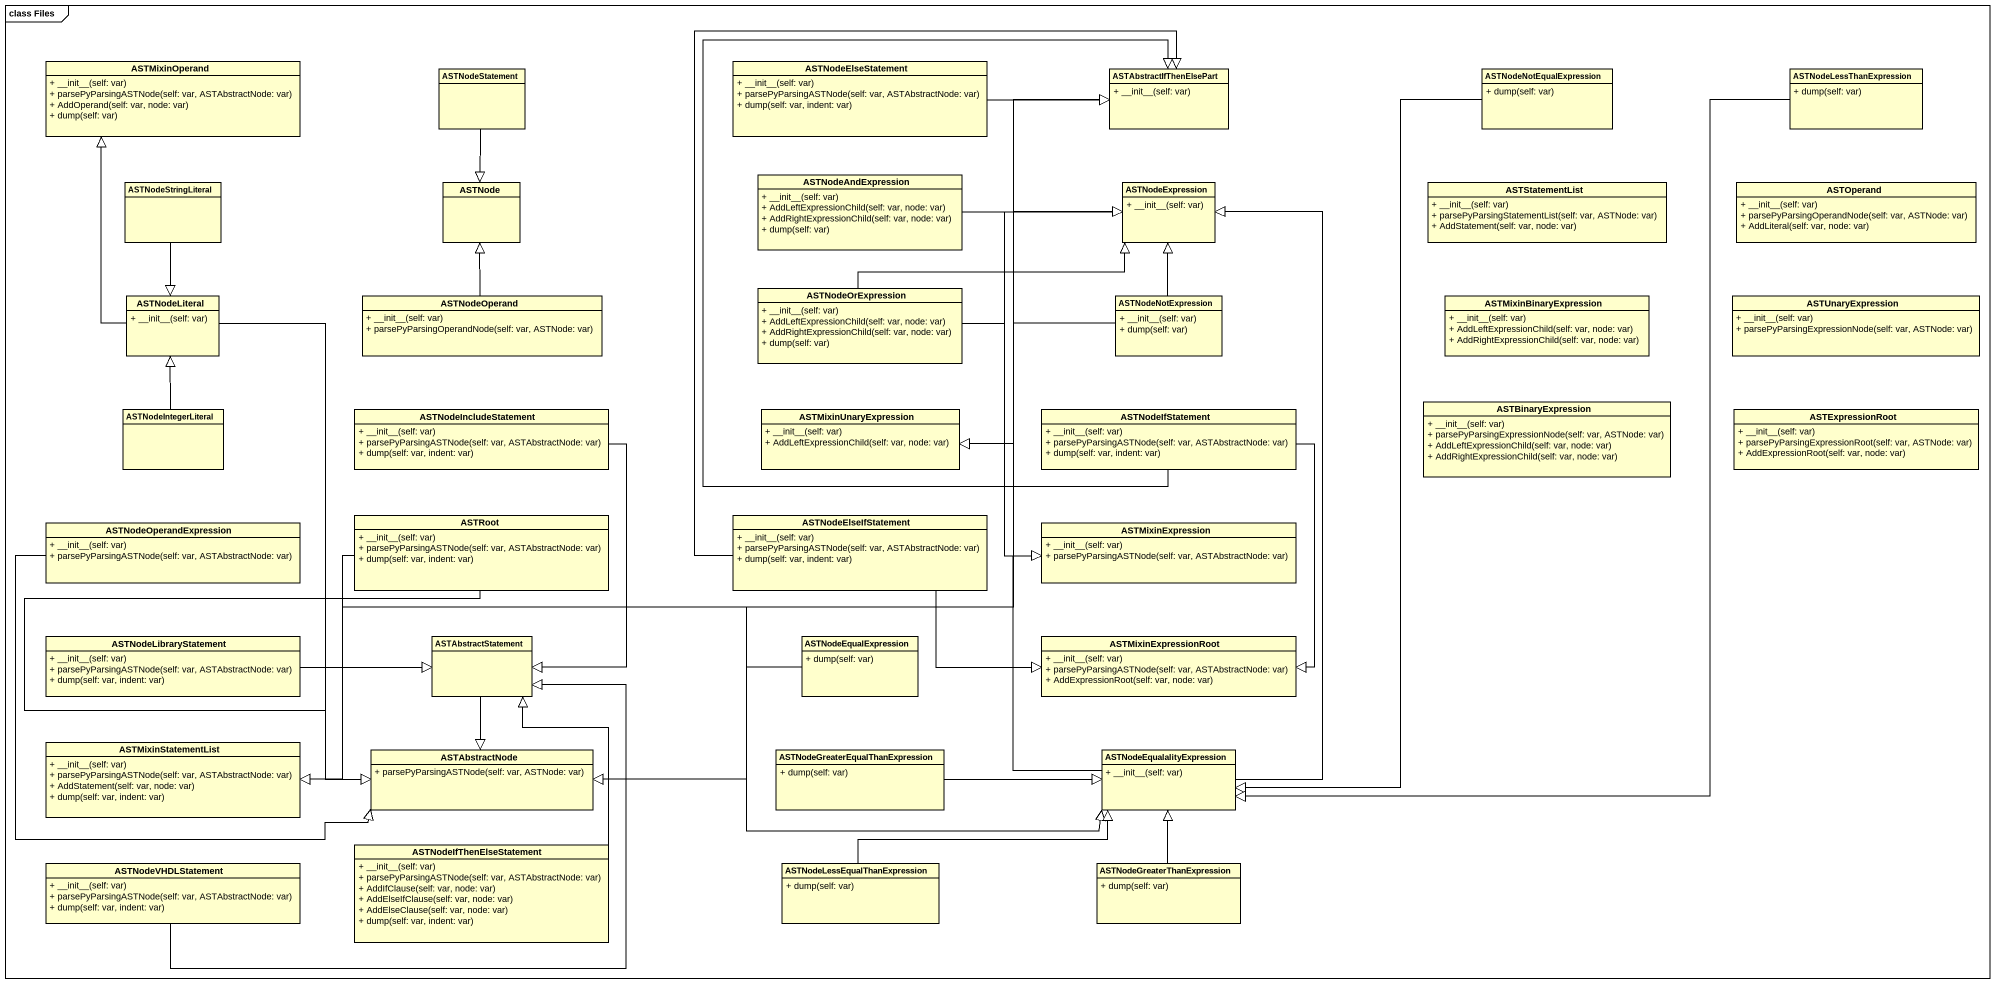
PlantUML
@startuml
mainframe class Files
hide circle
hide empty members
skinparam classAttributeIconSize 0
class ASTMixinOperand {
  + ~__init~__(self: var)
  + parsePyParsingASTNode(self: var, ASTAbstractNode: var)
  + AddOperand(self: var, node: var)
  + dump(self: var)
}
class ASTNodeElseStatement {
  + ~__init~__(self: var)
  + parsePyParsingASTNode(self: var, ASTAbstractNode: var)
  + dump(self: var, indent: var)
}
class ASTNodeStatement
class ASTAbstractIfThenElsePart {
  + ~__init~__(self: var)
}
class ASTNodeNotEqualExpression {
  + dump(self: var)
}
class ASTNodeLessThanExpression {
  + dump(self: var)
}
class ASTNodeAndExpression {
  + ~__init~__(self: var)
  + AddLeftExpressionChild(self: var, node: var)
  + AddRightExpressionChild(self: var, node: var)
  + dump(self: var)
}
class ASTNodeStringLiteral
class ASTNode
class ASTNodeExpression {
  + ~__init~__(self: var)
}
class ASTStatementList {
  + ~__init~__(self: var)
  + parsePyParsingStatementList(self: var, ASTNode: var)
  + AddStatement(self: var, node: var)
}
class ASTOperand {
  + ~__init~__(self: var)
  + parsePyParsingOperandNode(self: var, ASTNode: var)
  + AddLiteral(self: var, node: var)
}
class ASTNodeLiteral {
  + ~__init~__(self: var)
}
class ASTNodeOperand {
  + ~__init~__(self: var)
  + parsePyParsingOperandNode(self: var, ASTNode: var)
}
class ASTNodeOrExpression {
  + ~__init~__(self: var)
  + AddLeftExpressionChild(self: var, node: var)
  + AddRightExpressionChild(self: var, node: var)
  + dump(self: var)
}
class ASTNodeNotExpression {
  + ~__init~__(self: var)
  + dump(self: var)
}
class ASTMixinBinaryExpression {
  + ~__init~__(self: var)
  + AddLeftExpressionChild(self: var, node: var)
  + AddRightExpressionChild(self: var, node: var)
}
class ASTUnaryExpression {
  + ~__init~__(self: var)
  + parsePyParsingExpressionNode(self: var, ASTNode: var)
}
class ASTNodeIntegerLiteral
class ASTNodeIncludeStatement {
  + ~__init~__(self: var)
  + parsePyParsingASTNode(self: var, ASTAbstractNode: var)
  + dump(self: var, indent: var)
}
class ASTMixinUnaryExpression {
  + ~__init~__(self: var)
  + AddLeftExpressionChild(self: var, node: var)
}
class ASTNodeIfStatement {
  + ~__init~__(self: var)
  + parsePyParsingASTNode(self: var, ASTAbstractNode: var)
  + dump(self: var, indent: var)
}
class ASTBinaryExpression {
  + ~__init~__(self: var)
  + parsePyParsingExpressionNode(self: var, ASTNode: var)
  + AddLeftExpressionChild(self: var, node: var)
  + AddRightExpressionChild(self: var, node: var)
}
class ASTExpressionRoot {
  + ~__init~__(self: var)
  + parsePyParsingExpressionRoot(self: var, ASTNode: var)
  + AddExpressionRoot(self: var, node: var)
}
class ASTNodeOperandExpression {
  + ~__init~__(self: var)
  + parsePyParsingASTNode(self: var, ASTAbstractNode: var)
}
class ASTRoot {
  + ~__init~__(self: var)
  + parsePyParsingASTNode(self: var, ASTAbstractNode: var)
  + dump(self: var, indent: var)
}
class ASTNodeElseIfStatement {
  + ~__init~__(self: var)
  + parsePyParsingASTNode(self: var, ASTAbstractNode: var)
  + dump(self: var, indent: var)
}
class ASTMixinExpression {
  + ~__init~__(self: var)
  + parsePyParsingASTNode(self: var, ASTAbstractNode: var)
}
class ASTNodeLibraryStatement {
  + ~__init~__(self: var)
  + parsePyParsingASTNode(self: var, ASTAbstractNode: var)
  + dump(self: var, indent: var)
}
class ASTAbstractStatement
class ASTNodeEqualExpression {
  + dump(self: var)
}
class ASTMixinExpressionRoot {
  + ~__init~__(self: var)
  + parsePyParsingASTNode(self: var, ASTAbstractNode: var)
  + AddExpressionRoot(self: var, node: var)
}
class ASTMixinStatementList {
  + ~__init~__(self: var)
  + parsePyParsingASTNode(self: var, ASTAbstractNode: var)
  + AddStatement(self: var, node: var)
  + dump(self: var, indent: var)
}
class ASTAbstractNode {
  + parsePyParsingASTNode(self: var, ASTNode: var)
}
class "ASTNodeGreaterEqualThanExpression" as ASTNodeGreaterEqualThanExpre {
  + dump(self: var)
}
class ASTNodeEqualalityExpression {
  + ~__init~__(self: var)
}
class ASTNodeVHDLStatement {
  + ~__init~__(self: var)
  + parsePyParsingASTNode(self: var, ASTAbstractNode: var)
  + dump(self: var, indent: var)
}
class ASTNodeIfThenElseStatement {
  + ~__init~__(self: var)
  + parsePyParsingASTNode(self: var, ASTAbstractNode: var)
  + AddIfClause(self: var, node: var)
  + AddElseIfClause(self: var, node: var)
  + AddElseClause(self: var, node: var)
  + dump(self: var, indent: var)
}
class "ASTNodeLessEqualThanExpression" as ASTNodeLessEqualThanExpressi {
  + dump(self: var)
}
class ASTNodeGreaterThanExpression {
  + dump(self: var)
}
ASTNodeElseStatement -right-|> ASTAbstractIfThenElsePart
ASTNodeStatement --|> ASTNode
ASTAbstractIfThenElsePart --|> ASTMixinStatementList
ASTAbstractIfThenElsePart --|> ASTAbstractNode
ASTNodeNotEqualExpression --|> ASTNodeEqualalityExpression
ASTNodeLessThanExpression --|> ASTNodeEqualalityExpression
ASTNodeAndExpression -right-|> ASTNodeExpression
ASTNodeAndExpression --|> ASTMixinExpression
ASTNodeStringLiteral --|> ASTNodeLiteral
ASTNodeExpression --|> ASTAbstractNode
ASTNodeLiteral -up-|> ASTMixinOperand
ASTNodeLiteral --|> ASTAbstractNode
ASTNodeOperand -up-|> ASTNode
ASTNodeOrExpression -right-|> ASTNodeExpression
ASTNodeOrExpression --|> ASTMixinExpression
ASTNodeNotExpression -up-|> ASTNodeExpression
ASTNodeNotExpression -left-|> ASTMixinUnaryExpression
ASTNodeIntegerLiteral -up-|> ASTNodeLiteral
ASTNodeIncludeStatement --|> ASTAbstractStatement
ASTNodeIfStatement -up-|> ASTAbstractIfThenElsePart
ASTNodeIfStatement --|> ASTMixinExpressionRoot
ASTNodeOperandExpression --|> ASTAbstractNode
ASTRoot --|> ASTMixinStatementList
ASTRoot --|> ASTAbstractNode
ASTNodeElseIfStatement -up-|> ASTAbstractIfThenElsePart
ASTNodeElseIfStatement -right-|> ASTMixinExpressionRoot
ASTNodeLibraryStatement -right-|> ASTAbstractStatement
ASTAbstractStatement --|> ASTAbstractNode
ASTNodeEqualExpression -right-|> ASTNodeEqualalityExpression
ASTNodeGreaterEqualThanExpre -right-|> ASTNodeEqualalityExpression
ASTNodeEqualalityExpression -up-|> ASTNodeExpression
ASTNodeEqualalityExpression -up-|> ASTMixinExpression
ASTNodeVHDLStatement -up-|> ASTAbstractStatement
ASTNodeIfThenElseStatement -up-|> ASTAbstractStatement
ASTNodeLessEqualThanExpressi -right-|> ASTNodeEqualalityExpression
ASTNodeGreaterThanExpression -up-|> ASTNodeEqualalityExpression
@enduml
